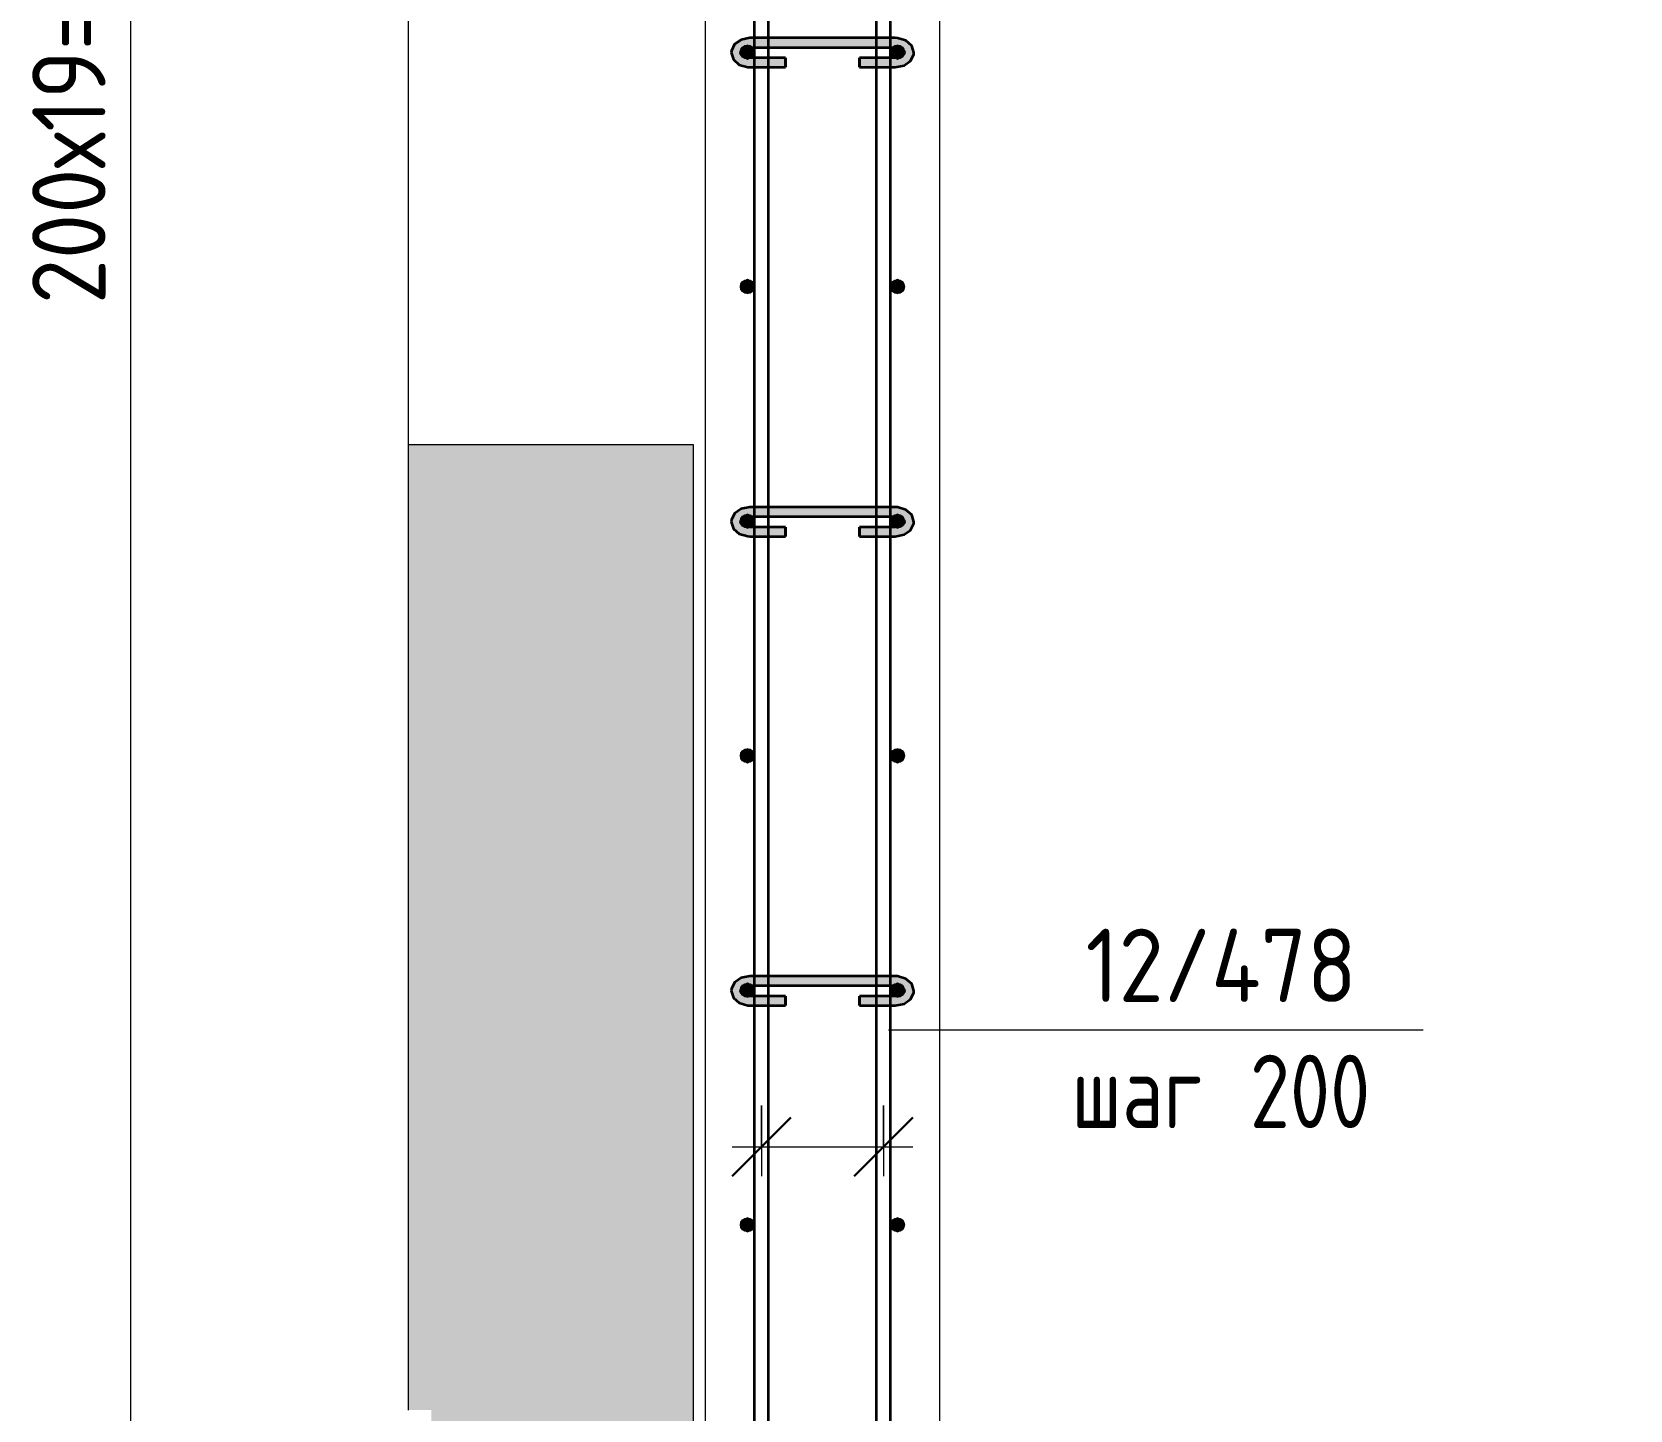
# Model space of a CAD drawing. Header units: millimetres. Extents: x 67134 to 121466, y -4758 to 13821.
# Drawn here: x 109148 to 110510, y -2058 to -883 of the extents above; entities that cross this region are included whole.
import ezdxf

# ---------------------------------------------------------------- set-up
doc = ezdxf.new("R2010")
doc.units = ezdxf.units.MM
for name, color, linetype, lineweight in [('AA_Dim', 7, 'Continuous', 9), ('AA_Dim-25', 7, 'Continuous', 9), ('AA_Linii', 7, 'Continuous', 9), ('AA_Oformlenie', 7, 'Continuous', 9), ('AA_Vinoska', 7, 'Continuous', 9), ('AF_Stena_Опалубка', 253, 'Continuous', 20), ('KR_Armatura', 7, 'Continuous', 20), ('KR_Armatura_Tonkie', 7, 'Continuous', 20)]:
    doc.layers.add(name, color=color, linetype=linetype, lineweight=lineweight)
doc.styles.add('ISOCPEUR_7', font='isocpeur.ttf', dxfattribs={"width": 0.9, "height": 62.5})
doc.styles.add('ISOCPEUR_8', font='isocpeur.ttf', dxfattribs={"width": 0.8, "height": 62.5})
doc.dimstyles.new('00_Точн_3_знака__прозр__3', dxfattribs={"dimscale": 304.8, "dimtxt": 62.248823, "dimasz": 0.139436, "dimexe": 0.123031, "dimexo": 0.082021, "dimgap": 0.008202, "dimtad": 1, "dimdec": 3, "dimrnd": 0.001, "dimdsep": 46, "dimtxsty": 'ISOCPEUR_7', "dimblk1": 'OBLIQUE', "dimblk2": 'OBLIQUE', "dimsah": 1, "dimcen": 0.09, "dimdle": 0.123031, "dimazin": 0, "dimtfac": 1, "dimtdec": 4, "dimtix": 1, "dimtmove": 0, "dimatfit": 3, "dimfxl": 1, "dimtvp": 1, "dimtolj": 1, "dimtzin": 0, "dimlwd": 18, "dimlwe": 18, "dimarcsym": 2})
doc.dimstyles.new('10_Раскладка_арматуры_с_засечками', dxfattribs={"dimscale": 304.8, "dimtxt": 0.18, "dimasz": 0.164042, "dimexe": 0.082021, "dimexo": 0, "dimgap": 0, "dimtad": 1, "dimdec": 3, "dimrnd": 0.001, "dimdsep": 46, "dimtxsty": 'ISOCPEUR_8', "dimblk1": 'OBLIQUE', "dimblk2": 'OBLIQUE', "dimsah": 1, "dimcen": 0.09, "dimdle": 0.082021, "dimazin": 0, "dimtfac": 1, "dimtdec": 4, "dimtix": 1, "dimtmove": 0, "dimatfit": 3, "dimfxl": 1, "dimtvp": 1, "dimtolj": 1, "dimtzin": 0, "dimlwd": 18, "dimlwe": 18, "dimarcsym": 2})

# ---------------------------------------------------------------- blocks, each defined once
blk = doc.blocks.new('261_Шпилька массив _НесАрм_РабПлоск_ - 8 А240-4166799-2-2 Армирование')
at = {"layer": 'KR_Armatura_Tonkie', "lineweight": 35}
for points in [[(-11581.8, -911.8), (-11581.8, -905), (-11588, -903.5), (-11589.5, -901.3), (-11589.8, -900.5), (-11588.8, -897.7), (-11585.8, -895.6), (-11581.8, -894.8), (-11581.8, -888), (-11588.4, -889.2), (-11590.7, -890.3), (-11594.3, -893.4), (-11596.6, -896.2), (-11597.8, -900.5), (-11596.4, -905.1), (-11593.2, -908.5), (-11587.7, -911), (-11585.7, -911.3)], [(-11551.1, -894.8), (-11458, -894.8), (-11458, -888), (-11581.8, -888.1), (-11581.8, -894.8), (-11566, -894.8)], [(-11460.5, -896), (-11458, -895.9), (-11458, -894.8), (-11581.8, -894.8), (-11581.8, -896), (-11462, -896)], [(-11458, -911.8), (-11451.9, -910.9), (-11446.7, -908.5), (-11443.2, -904.8), (-11442, -900.5), (-11443.2, -896.2), (-11445.6, -892.6), (-11450.5, -889.5), (-11458, -888.1), (-11458, -894.8), (-11454, -895.6), (-11451.1, -897.7), (-11450.1, -900.7), (-11450.6, -902.1), (-11452.5, -903.7), (-11458, -905.1), (-11458, -911)], [(-11551.5, -911.8), (-11551.5, -905), (-11581.8, -905.1), (-11581.8, -911.8), (-11566, -911.8)], [(-11573.7, -913), (-11551.5, -912.8), (-11551.5, -911.8), (-11581.8, -911.8), (-11581.8, -913), (-11578, -913)], [(-11462, -911.8), (-11458, -911.8), (-11458, -905), (-11488.3, -905.1), (-11488.3, -911.8), (-11474, -911.8)], [(-11462, -913), (-11458, -912.8), (-11458, -911.8), (-11488.3, -911.8), (-11488.3, -913), (-11474, -913)], [(-11581.8, -1311.8), (-11581.8, -1305), (-11588, -1303.5), (-11589.4, -1301.8), (-11589.8, -1300.5), (-11588.8, -1297.7), (-11585.8, -1295.6), (-11581.8, -1294.8), (-11581.8, -1288), (-11587.9, -1289), (-11590.7, -1290.3), (-11594.3, -1293.4), (-11596.6, -1296.2), (-11597.8, -1300.5), (-11596.4, -1305.1), (-11593.2, -1308.5), (-11587.7, -1311), (-11585.7, -1311.3)], [(-11462, -1294.8), (-11458, -1294.8), (-11458, -1288), (-11581.8, -1288.1), (-11581.8, -1294.8), (-11474, -1294.8)], [(-11458, -1311.8), (-11451.9, -1310.9), (-11446.7, -1308.5), (-11443.2, -1304.8), (-11442, -1300.5), (-11443.2, -1296.2), (-11445.6, -1292.6), (-11450.5, -1289.5), (-11458, -1288.1), (-11458, -1294.8), (-11454, -1295.6), (-11451.1, -1297.7), (-11450.1, -1300.7), (-11450.6, -1302.1), (-11452.5, -1303.7), (-11458, -1305.1), (-11458, -1311)], [(-11460.5, -1296), (-11458, -1295.9), (-11458, -1294.8), (-11581.8, -1294.8), (-11581.8, -1296), (-11462, -1296)], [(-11551.5, -1311.8), (-11551.5, -1305), (-11581.8, -1305.1), (-11581.8, -1311.8), (-11566, -1311.8)], [(-11462, -1311.8), (-11458, -1311.8), (-11458, -1305), (-11488.3, -1305.1), (-11488.3, -1311.8), (-11474, -1311.8)], [(-11566, -1313), (-11551.5, -1312.8), (-11551.5, -1311.8), (-11581.8, -1311.8), (-11581.8, -1313), (-11573.7, -1313)], [(-11460.5, -1313), (-11458, -1312.8), (-11458, -1311.8), (-11488.3, -1311.8), (-11488.3, -1313), (-11462, -1313)], [(-11581.8, -1711.8), (-11581.8, -1705), (-11588, -1703.5), (-11589.4, -1701.8), (-11589.8, -1700.5), (-11588.8, -1697.7), (-11585.8, -1695.6), (-11581.8, -1694.8), (-11581.8, -1688), (-11587.9, -1689), (-11590.7, -1690.3), (-11594.3, -1693.4), (-11596.6, -1696.2), (-11597.8, -1700.5), (-11596.4, -1705.1), (-11593.2, -1708.5), (-11587.7, -1711), (-11585.7, -1711.3)], [(-11551.1, -1694.8), (-11458, -1694.8), (-11458, -1688), (-11581.8, -1688.1), (-11581.8, -1694.8), (-11566, -1694.8)], [(-11458, -1711.8), (-11451.9, -1710.9), (-11446.7, -1708.5), (-11443.2, -1704.8), (-11442, -1700.5), (-11443.6, -1695.6), (-11445.6, -1692.6), (-11450.5, -1689.5), (-11458, -1688.1), (-11458, -1694.8), (-11453.9, -1695.6), (-11451.1, -1697.7), (-11450.1, -1700.7), (-11450.6, -1702.1), (-11452.5, -1703.7), (-11458, -1705.1), (-11458, -1711)], [(-11551.1, -1696), (-11458, -1695.9), (-11458, -1694.8), (-11581.8, -1694.8), (-11581.8, -1696), (-11566, -1696)], [(-11551.5, -1711.8), (-11551.5, -1705), (-11581.8, -1705.1), (-11581.8, -1711.8), (-11566, -1711.8)], [(-11578, -1713), (-11551.5, -1712.8), (-11551.5, -1711.8), (-11581.8, -1711.8), (-11581.8, -1713)], [(-11462, -1711.8), (-11458, -1711.8), (-11458, -1705), (-11488.3, -1705.1), (-11488.3, -1711.8), (-11474, -1711.8)], [(-11460.5, -1713), (-11458, -1712.8), (-11458, -1711.8), (-11488.3, -1711.8), (-11488.3, -1713), (-11462, -1713)]]:
    blk.add_hatch(color=256, dxfattribs=at).paths.add_polyline_path(points)
h = blk.add_hatch(color=256, dxfattribs=at)
h.paths.add_polyline_path([(-11581.8, -913), (-11581.8, -911.8), (-11588, -910.9), (-11593.2, -908.5), (-11593.8, -908.1), (-11589.4, -911.3), (-11587.9, -912), (-11583.1, -912.8)])
h.paths.add_polyline_path([(-11589.3, -899), (-11588, -897.4), (-11581.8, -895.9), (-11581.8, -894.8), (-11585.8, -895.6), (-11588.8, -897.7), (-11589, -898.3)])
h = blk.add_hatch(color=256, dxfattribs=at)
h.paths.add_polyline_path([(-11458, -913), (-11450.5, -911.5), (-11445.6, -908.4), (-11443.2, -904.8), (-11446.7, -908.5), (-11451.9, -910.9), (-11458, -911.8), (-11458, -912.8)])
h.paths.add_polyline_path([(-11450.8, -898.6), (-11451.1, -897.7), (-11454.6, -895.5), (-11458, -894.8), (-11458, -896), (-11457.4, -896.1), (-11451.1, -898.5)])
h = blk.add_hatch(color=256, dxfattribs=at)
h.paths.add_polyline_path([(-11581.8, -1313), (-11581.8, -1311.8), (-11588, -1310.9), (-11593.2, -1308.5), (-11593.8, -1308.1), (-11589.4, -1311.3), (-11587.9, -1312), (-11585.3, -1312.4)])
h.paths.add_polyline_path([(-11589.3, -1299), (-11588, -1297.4), (-11581.8, -1295.9), (-11581.8, -1294.8), (-11585.8, -1295.6), (-11588.8, -1297.7), (-11589, -1298.3)])
h = blk.add_hatch(color=256, dxfattribs=at)
h.paths.add_polyline_path([(-11458, -1313), (-11450.5, -1311.5), (-11445.6, -1308.4), (-11443.2, -1304.8), (-11446.7, -1308.5), (-11452.1, -1311), (-11458, -1311.8), (-11458, -1312.8)])
h.paths.add_polyline_path([(-11450.8, -1298.6), (-11451.1, -1297.7), (-11454.6, -1295.5), (-11458, -1294.8), (-11458, -1296), (-11457.4, -1296.1), (-11451.1, -1298.5)])
h = blk.add_hatch(color=256, dxfattribs=at)
h.paths.add_polyline_path([(-11581.8, -1713), (-11581.8, -1711.8), (-11588, -1710.9), (-11593.2, -1708.5), (-11593.8, -1708.1), (-11589.4, -1711.3), (-11587.9, -1712), (-11585.3, -1712.4)])
h.paths.add_polyline_path([(-11589.3, -1699), (-11588, -1697.4), (-11581.8, -1695.9), (-11581.8, -1694.8), (-11586.2, -1695.9), (-11588.8, -1697.7), (-11589, -1698.3)])
h = blk.add_hatch(color=256, dxfattribs=at)
h.paths.add_polyline_path([(-11458, -1713), (-11450.5, -1711.5), (-11445.6, -1708.4), (-11443.2, -1704.8), (-11446.7, -1708.5), (-11452.1, -1711), (-11458, -1711.8), (-11458, -1712.8)])
h.paths.add_polyline_path([(-11450.8, -1698.6), (-11451.1, -1697.7), (-11454.6, -1695.5), (-11458, -1694.8), (-11458, -1696), (-11457.4, -1696.1), (-11451.1, -1698.5)])
for p, q in [((-11578, -888), (-11581.8, -888)), ((-11581.8, -896), (-11578, -896)), ((-11566, -888), (-11578, -888)), ((-11578, -896), (-11566, -896)), ((-11474, -888), (-11566, -888)), ((-11566, -896), (-11474, -896)), ((-11462, -888), (-11474, -888)), ((-11474, -896), (-11462, -896)), ((-11458, -888), (-11462, -888)), ((-11462, -896), (-11458, -896)), ((-11578, -905), (-11581.8, -905)), ((-11581.8, -913), (-11578, -913)), ((-11566, -905), (-11578, -905)), ((-11578, -913), (-11566, -913)), ((-11551.5, -905), (-11566, -905)), ((-11566, -913), (-11551.5, -913)), ((-11551.5, -905), (-11551.5, -911.8)), ((-11551.5, -906.2), (-11551.5, -905.1)), ((-11551.5, -912.8), (-11551.5, -906.2)), ((-11551.5, -911.8), (-11551.5, -913)), ((-11474, -905), (-11488.3, -905)), ((-11488.3, -911.8), (-11488.3, -905)), ((-11488.3, -905.1), (-11488.3, -906.2)), ((-11488.3, -906.2), (-11488.3, -912.8)), ((-11488.3, -913), (-11488.3, -911.8)), ((-11488.3, -913), (-11474, -913)), ((-11462, -905), (-11474, -905)), ((-11474, -913), (-11462, -913)), ((-11458, -905), (-11462, -905)), ((-11462, -913), (-11458, -913)), ((-11578, -1288), (-11581.8, -1288)), ((-11566, -1288), (-11578, -1288)), ((-11474, -1288), (-11566, -1288)), ((-11462, -1288), (-11474, -1288)), ((-11458, -1288), (-11462, -1288)), ((-11581.8, -1296), (-11578, -1296)), ((-11578, -1305), (-11581.8, -1305)), ((-11578, -1296), (-11566, -1296)), ((-11566, -1305), (-11578, -1305)), ((-11566, -1296), (-11474, -1296)), ((-11551.5, -1305), (-11566, -1305)), ((-11551.5, -1305), (-11551.5, -1311.8)), ((-11551.5, -1306.2), (-11551.5, -1305.1)), ((-11551.5, -1312.8), (-11551.5, -1306.2)), ((-11474, -1305), (-11488.3, -1305)), ((-11488.3, -1311.8), (-11488.3, -1305)), ((-11488.3, -1305.1), (-11488.3, -1306.2)), ((-11488.3, -1306.2), (-11488.3, -1312.8)), ((-11474, -1296), (-11462, -1296)), ((-11462, -1305), (-11474, -1305)), ((-11462, -1296), (-11458, -1296)), ((-11458, -1305), (-11462, -1305)), ((-11581.8, -1313), (-11578, -1313)), ((-11578, -1313), (-11566, -1313)), ((-11566, -1313), (-11551.5, -1313)), ((-11551.5, -1311.8), (-11551.5, -1313)), ((-11488.3, -1313), (-11488.3, -1311.8)), ((-11488.3, -1313), (-11474, -1313)), ((-11474, -1313), (-11462, -1313)), ((-11462, -1313), (-11458, -1313)), ((-11578, -1688), (-11581.8, -1688)), ((-11566, -1688), (-11578, -1688)), ((-11474, -1688), (-11566, -1688)), ((-11462, -1688), (-11474, -1688)), ((-11458, -1688), (-11462, -1688)), ((-11581.8, -1696), (-11578, -1696)), ((-11578, -1696), (-11566, -1696)), ((-11566, -1696), (-11474, -1696)), ((-11474, -1696), (-11462, -1696)), ((-11462, -1696), (-11458, -1696)), ((-11578, -1705), (-11581.8, -1705)), ((-11581.8, -1713), (-11578, -1713)), ((-11566, -1705), (-11578, -1705)), ((-11578, -1713), (-11566, -1713)), ((-11551.5, -1705), (-11566, -1705)), ((-11566, -1713), (-11551.5, -1713)), ((-11551.5, -1705), (-11551.5, -1711.8)), ((-11551.5, -1706.2), (-11551.5, -1705.1)), ((-11551.5, -1707), (-11551.5, -1706.2)), ((-11551.5, -1712.8), (-11551.5, -1707.1)), ((-11551.5, -1711.8), (-11551.5, -1713)), ((-11474, -1705), (-11488.3, -1705)), ((-11488.3, -1711.8), (-11488.3, -1705)), ((-11488.3, -1705.1), (-11488.3, -1706.2)), ((-11488.3, -1706.2), (-11488.3, -1707)), ((-11488.3, -1707.1), (-11488.3, -1712.8)), ((-11488.3, -1713), (-11488.3, -1711.8)), ((-11488.3, -1713), (-11474, -1713)), ((-11462, -1705), (-11474, -1705)), ((-11474, -1713), (-11462, -1713)), ((-11458, -1705), (-11462, -1705)), ((-11462, -1713), (-11458, -1713))]:
    blk.add_line(p, q, dxfattribs=at)
at = {"layer": 'KR_Armatura_Tonkie', "lineweight": 35, "flags": 128}
for points in [[(-11581.8, -888), (-11589.4, -889.5), (-11595, -893.4), (-11597.7, -898.9), (-11597.8, -900.5)], [(-11589.8, -900.5), (-11588.9, -898.5), (-11585.1, -896.4), (-11581.8, -896)], [(-11442, -900.5), (-11443.9, -894.6), (-11448.9, -890.2), (-11456.1, -888.1), (-11458, -888)], [(-11458, -896), (-11453, -897.1), (-11450.3, -899.3), (-11450, -900.5)], [(-11597.8, -900.5), (-11596, -906.4), (-11591, -910.8), (-11583.7, -912.9), (-11581.8, -913)], [(-11581.8, -905), (-11586.9, -903.9), (-11589.5, -901.7), (-11589.8, -900.5)], [(-11458, -913), (-11450.4, -911.5), (-11444.8, -907.6), (-11442.1, -902.1), (-11442, -900.5)], [(-11450, -900.5), (-11451, -902.5), (-11454.7, -904.5), (-11458, -905)], [(-11581.8, -1288), (-11589.4, -1289.5), (-11595, -1293.4), (-11597.7, -1298.9), (-11597.8, -1300.5)], [(-11442, -1300.5), (-11443.9, -1294.6), (-11448.9, -1290.2), (-11456.1, -1288.1), (-11458, -1288)], [(-11597.8, -1300.5), (-11596, -1306.4), (-11591, -1310.8), (-11583.7, -1312.9), (-11581.8, -1313)], [(-11589.8, -1300.5), (-11588.9, -1298.5), (-11585.1, -1296.4), (-11581.8, -1296)], [(-11581.8, -1305), (-11586.9, -1303.9), (-11589.5, -1301.7), (-11589.8, -1300.5)], [(-11458, -1296), (-11453, -1297.1), (-11450.3, -1299.3), (-11450, -1300.5)], [(-11458, -1313), (-11450.4, -1311.5), (-11444.8, -1307.6), (-11442.1, -1302.1), (-11442, -1300.5)], [(-11450, -1300.5), (-11451, -1302.5), (-11454.7, -1304.5), (-11458, -1305)], [(-11581.8, -1688), (-11589.4, -1689.5), (-11595, -1693.4), (-11597.7, -1698.9), (-11597.8, -1700.5)], [(-11442, -1700.5), (-11443.9, -1694.6), (-11448.9, -1690.2), (-11456.1, -1688.1), (-11458, -1688)], [(-11597.8, -1700.5), (-11596, -1706.4), (-11591, -1710.8), (-11583.7, -1712.9), (-11581.8, -1713)], [(-11589.8, -1700.5), (-11588.9, -1698.5), (-11585.1, -1696.4), (-11581.8, -1696)], [(-11581.8, -1705), (-11586.9, -1703.9), (-11589.5, -1701.7), (-11589.8, -1700.5)], [(-11458, -1696), (-11453, -1697.1), (-11450.3, -1699.3), (-11450, -1700.5)], [(-11458, -1713), (-11450.4, -1711.5), (-11444.8, -1707.6), (-11442.1, -1702.1), (-11442, -1700.5)], [(-11450, -1700.5), (-11451, -1702.5), (-11454.7, -1704.5), (-11458, -1705)]]:
    blk.add_lwpolyline(points, dxfattribs=at)
blk = doc.blocks.new('011_Прямоугольник обрыва _ЭлУзла_ - 011_Прямоугольник обрыва _ЭлУзла_-4156433-2-2 Армирование')
at = {"layer": 'AA_Oformlenie'}
blk.add_line((-11873.1, -2057.9), (-11873.1, 623.8), dxfattribs=at)
blk = doc.blocks.new('DIMBLOCK114-2-2 Армирование')
at = {"layer": 'AA_Dim-25', "lineweight": 30}
for p, q in [((109232, 1100), (109210.8, 1121.2)), ((109232, 1100), (109253.3, 1078.8)), ((109232, -2900), (109210.8, -2878.8)), ((109232, -2900), (109253.3, -2921.2))]:
    blk.add_line(p, q, dxfattribs=at)
at = {"layer": 'AA_Dim-25', "lineweight": 18}
for p, q in [((109726.8, 1100), (109194.5, 1100)), ((109232, -2900), (109232, 1100)), ((109232, 1100), (109726.8, 1100)), ((109726.8, -2900), (109194.5, -2900)), ((109232, -2900), (109726.8, -2900))]:
    blk.add_line(p, q, dxfattribs=at)
at = {"layer": 'AA_Dim-25', "color": 0, "lineweight": 18, "insert": (109147.9, -1114.9), "char_height": 62.5, "width": 515.708, "attachment_point": 1, "rotation": 90, "line_spacing_factor": 1.149209, "style": 'ISOCPEUR_7'}
blk.add_mtext('200х19=4000', dxfattribs=at)
blk = doc.blocks.new('_Oblique')
at = {"color": 0, "linetype": 'ByBlock', "lineweight": -2}
blk.add_line((-0.5, -0.5), (0.5, 0.5), dxfattribs=at)
blk = doc.blocks.new('042_М_Арматуры - Диам длина поз _ Комментарий-3662934-2-2 Армирование')
at = {"layer": 'AA_Vinoska'}
blk.add_line((-10831.3, -2781.2), (-10481.3, -2781.2), dxfattribs=at)
blk = doc.blocks.new('DIMBLOCK133-2-2 Армирование')
at = {"layer": 'AA_Dim-25', "lineweight": 18}
for p, q in [((109769.8, -1798.3), (109769.8, -1858.6)), ((109769.8, -1833.6), (109769.8, -1798.3)), ((109873.8, -1798.3), (109873.8, -1858.6)), ((109873.8, -1833.6), (109873.8, -1798.3)), ((109744.8, -1833.6), (109898.8, -1833.6))]:
    blk.add_line(p, q, dxfattribs=at)
at = {"layer": 'AA_Dim-25', "lineweight": 30}
for p, q in [((109769.8, -1833.6), (109794.8, -1808.6)), ((109873.8, -1833.6), (109898.8, -1808.6)), ((109769.8, -1833.6), (109744.8, -1858.6)), ((109873.8, -1833.6), (109848.8, -1858.6))]:
    blk.add_line(p, q, dxfattribs=at)

msp = doc.modelspace()

# ---------------------------------------------------------------- hatches: boundary and pattern name
at = {"layer": 'AA_Oformlenie'}
h = msp.add_hatch(dxfattribs=at)
h.set_pattern_fill('FP_13', color=250, style=0, pattern_type=2)
h.set_pattern_definition([(0, (112433.533, 825), (101.6, 25.4), [8.382, -67.818, 8.382, -67.818, -406.4]), (0, (112433.533, 825), (101.6, 25.4), [-152.4, 8.382, -144.018, 8.382, -67.818, -177.8]), (0, (112433.533, 825), (101.6, 25.4), [-381, 8.382, -42.418, 8.382, -118.618]), (120, (112471.633, 837.7), (-72.79705, 75.28818), [8.382, -67.818, 8.382, -67.818, -406.4]), (120, (112471.633, 837.7), (-72.79705, 75.28818), [-152.4, 8.382, -144.018, 8.382, -67.818, -177.8]), (120, (112471.633, 837.7), (-72.79705, 75.28818), [-381, 8.382, -42.418, 8.382, -118.618]), (240, (112484.333, 888.5), (-28.80295, -100.68818), [8.382, -67.818, 8.382, -67.818, -406.4]), (240, (112484.333, 888.5), (-28.80295, -100.68818), [-152.4, 8.382, -144.018, 8.382, -67.818, -177.8]), (240, (112484.333, 888.5), (-28.80295, -100.68818), [-381, 8.382, -42.418, 8.382, -118.618])])
h.paths.add_polyline_path([(109468.6618, -3454.753), (110045.26, -3454.753), (110045.26, -3434.6753), (110072.76, -3434.6753), (110072.76, -3454.753), (110086.8371, -3411.4279), (110100.9143, -3454.753), (111253.4563, -3454.753), (111253.4563, -3434.6753), (111280.9563, -3434.6753), (111280.9563, -3454.753), (111295.0335, -3411.4279), (111309.1107, -3454.753), (111711.8028, -3454.753), (111711.8028, -3350), (109611.8028, -3350), (109611.8028, -3250), (109711.8028, -3250), (109711.8028, -1235), (109468.6618, -1235), (109468.6618, -2057.9104), (109488.2882, -2057.9104), (109488.2882, -2086.0648), (109468.6618, -2086.0648), (109511.9631, -2099.8148), (109468.6618, -2113.5648), (109468.6618, -3387.9646)])
at = {"layer": 'KR_Armatura'}
h = msp.add_hatch(color=256, dxfattribs=at)
edge = h.paths.add_edge_path()
edge.add_arc((109757.8028, -900), 6, 0, 360)
for points in [[(109757.8028, -906), (109762.9989, -903), (109762.9989, -897), (109757.8028, -894), (109752.6066, -897), (109752.6066, -903)], [(109885.8028, -906), (109890.9989, -903), (109890.9989, -897), (109885.8028, -894), (109880.6066, -897), (109880.6066, -903), (109881.343, -903.4251)], [(109757.8028, -1106), (109762.9989, -1103), (109762.9989, -1097), (109757.8028, -1094), (109752.6066, -1097), (109752.6066, -1103)], [(109885.8028, -1106), (109890.9989, -1103), (109890.9989, -1097), (109885.8028, -1094), (109880.6066, -1097), (109880.6066, -1103)], [(109757.8028, -1306), (109762.9989, -1303), (109762.9989, -1297), (109757.8028, -1294), (109752.6066, -1297), (109752.6066, -1303), (109754.7025, -1304.21)], [(109885.8028, -1306), (109890.9989, -1303), (109890.9989, -1297), (109885.8028, -1294), (109880.6066, -1297), (109880.6066, -1303), (109882.7025, -1304.21)], [(109757.8028, -1506), (109762.9989, -1503), (109762.9989, -1497), (109757.8028, -1494), (109752.6066, -1497), (109752.6066, -1503)], [(109885.8028, -1506), (109890.9989, -1503), (109890.9989, -1497), (109885.8028, -1494), (109880.6066, -1497), (109880.6066, -1503)], [(109757.8028, -1706), (109762.9989, -1703), (109762.9989, -1697), (109757.8028, -1694), (109752.6066, -1697), (109752.6066, -1703)], [(109885.8028, -1706), (109890.9989, -1703), (109890.9989, -1697), (109885.8028, -1694), (109880.6066, -1697), (109880.6066, -1703), (109881.343, -1703.4251)], [(109757.8028, -1906), (109762.9989, -1903), (109762.9989, -1897), (109757.8028, -1894), (109752.6066, -1897), (109752.6066, -1903)], [(109885.8028, -1906), (109890.9989, -1903), (109890.9989, -1897), (109885.8028, -1894), (109880.6066, -1897), (109880.6066, -1903)]]:
    msp.add_hatch(color=256, dxfattribs=at).paths.add_polyline_path(points)
h = msp.add_hatch(color=256, dxfattribs=at)
edge = h.paths.add_edge_path()
edge.add_arc((109885.8028, -900), 6, 0, 360)
h = msp.add_hatch(color=256, dxfattribs=at)
edge = h.paths.add_edge_path()
edge.add_arc((109757.8028, -1100), 6, 0, 360)
h = msp.add_hatch(color=256, dxfattribs=at)
edge = h.paths.add_edge_path()
edge.add_arc((109885.8028, -1100), 6, 0, 360)
h = msp.add_hatch(color=256, dxfattribs=at)
edge = h.paths.add_edge_path()
edge.add_arc((109757.8028, -1300), 6, 0, 360)
h = msp.add_hatch(color=256, dxfattribs=at)
edge = h.paths.add_edge_path()
edge.add_arc((109885.8028, -1300), 6, 0, 360)
h = msp.add_hatch(color=256, dxfattribs=at)
edge = h.paths.add_edge_path()
edge.add_arc((109757.8028, -1500), 6, 0, 360)
h = msp.add_hatch(color=256, dxfattribs=at)
edge = h.paths.add_edge_path()
edge.add_arc((109885.8028, -1500), 6, 0, 360)
h = msp.add_hatch(color=256, dxfattribs=at)
edge = h.paths.add_edge_path()
edge.add_arc((109757.8028, -1700), 6, 0, 360)
h = msp.add_hatch(color=256, dxfattribs=at)
edge = h.paths.add_edge_path()
edge.add_arc((109885.8028, -1700), 6, 0, 360)
h = msp.add_hatch(color=256, dxfattribs=at)
edge = h.paths.add_edge_path()
edge.add_arc((109757.8028, -1900), 6, 0, 360)
h = msp.add_hatch(color=256, dxfattribs=at)
edge = h.paths.add_edge_path()
edge.add_arc((109885.8028, -1900), 6, 0, 360)

# ---------------------------------------------------------------- linework, layer by layer
at = {"layer": 'AA_Linii'}
for p, q in [((109711.8028, -1235), (109468.6618, -1235)), ((109711.8028, -3250), (109711.8028, -1235))]:
    msp.add_line(p, q, dxfattribs=at)
at = {"layer": 'AA_Vinoska'}
msp.add_line((109878.0986, -1733.8596), (109984.0465, -1733.8596), dxfattribs=at)
at = {"layer": 'AF_Stena_Опалубка'}
for p, q in [((109721.8028, 1330), (109721.8028, -2950)), ((109921.8028, -2950), (109921.8028, 1330))]:
    msp.add_line(p, q, dxfattribs=at)
at = {"layer": 'KR_Armatura'}
for p, q in [((109757.8028, -894), (109752.6066, -897)), ((109752.6066, -897), (109752.6066, -903)), ((109762.9989, -897), (109757.8028, -894)), ((109762.9989, -903), (109762.9989, -897)), ((109885.8028, -894), (109880.6066, -897)), ((109880.6066, -897), (109880.6066, -903)), ((109890.9989, -897), (109885.8028, -894)), ((109890.9989, -903), (109890.9989, -897)), ((109752.6066, -903), (109757.8028, -906)), ((109757.8028, -906), (109762.9989, -903)), ((109880.6066, -903), (109881.343, -903.4251)), ((109881.343, -903.4251), (109885.8028, -906)), ((109885.8028, -906), (109890.9989, -903)), ((109757.8028, -1094), (109752.6066, -1097)), ((109752.6066, -1097), (109752.6066, -1103)), ((109752.6066, -1103), (109757.8028, -1106)), ((109762.9989, -1097), (109757.8028, -1094)), ((109757.8028, -1106), (109762.9989, -1103)), ((109762.9989, -1103), (109762.9989, -1097)), ((109885.8028, -1094), (109880.6066, -1097)), ((109880.6066, -1097), (109880.6066, -1103)), ((109880.6066, -1103), (109885.8028, -1106)), ((109890.9989, -1097), (109885.8028, -1094)), ((109885.8028, -1106), (109890.9989, -1103)), ((109890.9989, -1103), (109890.9989, -1097)), ((109757.8028, -1294), (109752.6066, -1297)), ((109762.9989, -1297), (109757.8028, -1294)), ((109885.8028, -1294), (109880.6066, -1297)), ((109890.9989, -1297), (109885.8028, -1294)), ((109752.6066, -1297), (109752.6066, -1303)), ((109752.6066, -1303), (109754.7025, -1304.21)), ((109754.7025, -1304.21), (109757.8028, -1306)), ((109757.8028, -1306), (109762.9989, -1303)), ((109762.9989, -1303), (109762.9989, -1297)), ((109880.6066, -1297), (109880.6066, -1303)), ((109880.6066, -1303), (109882.7025, -1304.21)), ((109882.7025, -1304.21), (109885.8028, -1306)), ((109885.8028, -1306), (109890.9989, -1303)), ((109890.9989, -1303), (109890.9989, -1297)), ((109757.8028, -1494), (109752.6066, -1497)), ((109752.6066, -1497), (109752.6066, -1503)), ((109762.9989, -1497), (109757.8028, -1494)), ((109762.9989, -1503), (109762.9989, -1497)), ((109885.8028, -1494), (109880.6066, -1497)), ((109880.6066, -1497), (109880.6066, -1503)), ((109890.9989, -1497), (109885.8028, -1494)), ((109890.9989, -1503), (109890.9989, -1497)), ((109752.6066, -1503), (109757.8028, -1506)), ((109757.8028, -1506), (109762.9989, -1503)), ((109880.6066, -1503), (109885.8028, -1506)), ((109885.8028, -1506), (109890.9989, -1503)), ((109757.8028, -1694), (109752.6066, -1697)), ((109752.6066, -1697), (109752.6066, -1703)), ((109752.6066, -1703), (109757.8028, -1706)), ((109762.9989, -1697), (109757.8028, -1694)), ((109757.8028, -1706), (109762.9989, -1703)), ((109762.9989, -1703), (109762.9989, -1697)), ((109885.8028, -1694), (109880.6066, -1697)), ((109880.6066, -1697), (109880.6066, -1703)), ((109880.6066, -1703), (109881.343, -1703.4251)), ((109881.343, -1703.4251), (109885.8028, -1706)), ((109890.9989, -1697), (109885.8028, -1694)), ((109885.8028, -1706), (109890.9989, -1703)), ((109890.9989, -1703), (109890.9989, -1697)), ((109757.8028, -1894), (109752.6066, -1897)), ((109762.9989, -1897), (109757.8028, -1894)), ((109885.8028, -1894), (109880.6066, -1897)), ((109890.9989, -1897), (109885.8028, -1894)), ((109752.6066, -1897), (109752.6066, -1903)), ((109752.6066, -1903), (109757.8028, -1906)), ((109757.8028, -1906), (109762.9989, -1903)), ((109762.9989, -1903), (109762.9989, -1897)), ((109880.6066, -1897), (109880.6066, -1903)), ((109880.6066, -1903), (109885.8028, -1906)), ((109885.8028, -1906), (109890.9989, -1903)), ((109890.9989, -1903), (109890.9989, -1897))]:
    msp.add_line(p, q, dxfattribs=at)
for centre in [(109757.8028, -900), (109885.8028, -900), (109757.8028, -1100), (109885.8028, -1100), (109757.8028, -1300), (109885.8028, -1300), (109757.8028, -1500), (109885.8028, -1500), (109757.8028, -1700), (109885.8028, -1700), (109757.8028, -1900), (109885.8028, -1900)]:
    msp.add_circle(centre, 6, dxfattribs=at)
at = {"layer": 'KR_Armatura_Tonkie', "lineweight": 35}
for p, q in [((109763.8028, -2950), (109763.8028, 1322)), ((109775.8028, -2950), (109775.8028, 1322)), ((109867.8028, -2950), (109867.8028, 1322)), ((109879.8028, -2950), (109879.8028, 1322))]:
    msp.add_line(p, q, dxfattribs=at)

# ---------------------------------------------------------------- block references
at = {"layer": 'AA_Oformlenie'}
msp.add_blockref('011_Прямоугольник обрыва _ЭлУзла_ - 011_Прямоугольник обрыва _ЭлУзла_-4156433-2-2 Армирование', (121341.8028, 0), dxfattribs=at)
at = {"layer": 'AA_Vinoska'}
msp.add_blockref('042_М_Арматуры - Диам длина поз _ Комментарий-3662934-2-2 Армирование', (120815.354, 1047.3446), dxfattribs=at)
at = {"layer": 'KR_Armatura_Tonkie', "lineweight": 35}
msp.add_blockref('261_Шпилька массив _НесАрм_РабПлоск_ - 8 А240-4166799-2-2 Армирование', (121341.8028, 0), dxfattribs=at)

# ---------------------------------------------------------------- texts
at = {"layer": 'AA_Vinoska', "char_height": 62.5, "attachment_point": 1}
for s, insert, width, style in [('12/478', (110046.225, -1647.507), 283.196109, 'ISOCPEUR_7'), (' 200', (110154.473, -1754.9833), 166.751, 'ISOCPEUR_8'), ('шаг', (110034.0875, -1754.9833), 145.907125, 'ISOCPEUR_8')]:
    msp.add_mtext(s, dxfattribs=dict(at, insert=insert, width=width, style=style))

# ---------------------------------------------------------------- dimensions: what is measured, and where the dimension line sits
at = {"layer": 'AA_Dim', "lineweight": 18}
dim = msp.add_linear_dim(base=(109232.0394, 1100), p1=(109751.8028, -2900), p2=(109751.8028, 1100), angle=90, dimstyle='00_Точн_3_знака__прозр__3', override={"dimpost": '200х19=<>', "dimfxl": 4000}, dxfattribs=at)
dim.commit()
dim.dimension.update_dxf_attribs({"geometry": 'DIMBLOCK114-2-2 Армирование', "text_midpoint": (109198.2894, -900)})
dim = msp.add_linear_dim(base=(109873.8028, -1833.6281), p1=(109769.8028, -1798.2727), p2=(109873.8028, -1798.2727), dimstyle='10_Раскладка_арматуры_с_засечками', override={"dimpost": '<>', "dimfxl": 104}, dxfattribs=at)
dim.commit()
dim.dimension.update_dxf_attribs({"geometry": 'DIMBLOCK133-2-2 Армирование', "text_midpoint": (109821.8028, -1802.3781)})

doc.saveas('drawing.dxf')
